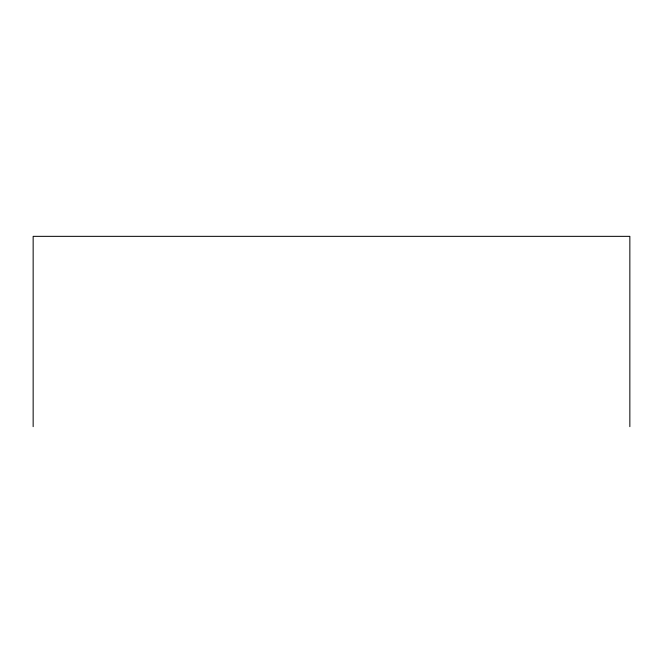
<?xml version="1.0" encoding="UTF-8"?>
<svg xmlns="http://www.w3.org/2000/svg" width="663" height="663" viewBox="0 0 663 663"><rect width="100%" height="100%" fill="white"/><g stroke="black" fill="none" stroke-linecap="round" stroke-linejoin="round"><path stroke-width="0.99" d="M629.85 426.657L629.85 236.343L33.15 236.343L33.15 426.657"/></g></svg>
